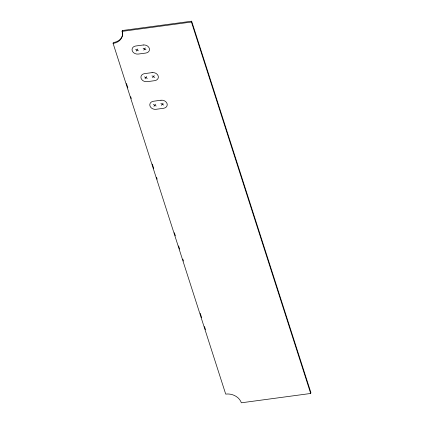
<?xml version="1.0" encoding="UTF-8"?>
<svg xmlns="http://www.w3.org/2000/svg" width="424" height="424" viewBox="0 0 424 424"><rect width="100%" height="100%" fill="white"/><g stroke="black" fill="none" stroke-linecap="round" stroke-linejoin="round"><path stroke-width="0.64" d="M113.097 43.386L113.303 42.548A12.9 10.324 14 0 0 122.297 30.533L191.648 21.2L310.903 392.629L310.697 393.467L241.346 402.8A12.9 10.324 14 0 0 225.701 394.103L113.097 43.386A12.9 10.324 14 0 0 122.091 31.371L122.297 30.533M310.697 393.467L191.441 22.032L191.648 21.2M136.205 51.113L137.821 48.956M143.736 50.101L145.347 47.944M145.072 78.732L146.688 76.574M152.603 77.719L154.214 75.562M153.939 106.35L155.555 104.193M161.47 105.338L163.086 103.18M122.091 31.371L191.441 22.032M143.137 48.241L145.946 49.799M135.606 49.253L138.415 50.816M152.004 75.859L154.813 77.422M144.473 76.871L147.282 78.435M160.871 103.477L163.68 105.041M153.345 104.49L156.149 106.053M126.442 83.48L127.857 87.885M130.687 96.698L131.297 98.591M152.322 164.072L153.737 168.482M156.567 177.296L157.172 179.188M174.354 232.707L175.366 235.855M178.599 245.931L179.612 249.079M182.845 259.149L183.454 261.041M200.234 313.299L201.649 317.709M204.479 326.522L205.492 329.671M143.248 44.992L135.717 46.004A5.014 4.012 14 0 0 132.219 50.679A5.014 4.012 14 0 0 138.304 54.06L145.835 53.048A5.014 4.012 14 0 0 149.333 48.373A5.014 4.012 14 0 0 143.248 44.992M152.115 72.61L144.584 73.628A5.014 4.012 14 0 0 141.086 78.297A5.014 4.012 14 0 0 147.17 81.678L154.702 80.666A5.014 4.012 14 0 0 158.2 75.997A5.014 4.012 14 0 0 152.115 72.61M160.982 100.228L153.451 101.246A5.014 4.012 14 0 0 149.953 105.915A5.014 4.012 14 0 0 156.037 109.302L163.569 108.284A5.014 4.012 14 0 0 167.067 103.615A5.014 4.012 14 0 0 160.982 100.228"/></g></svg>
